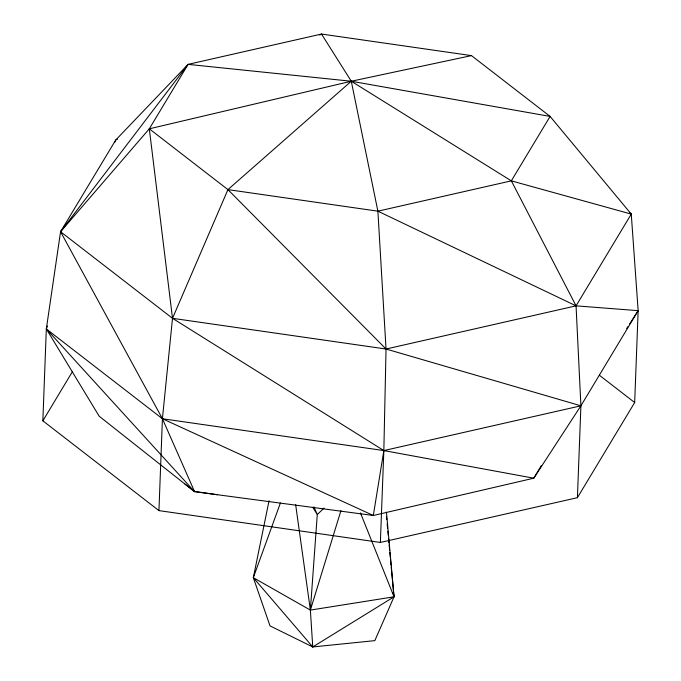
<?xml version="1.0" encoding="UTF-8"?>
<svg xmlns="http://www.w3.org/2000/svg" width="681" height="681" viewBox="0 0 681 681"><rect width="100%" height="100%" fill="white"/><g stroke="black" fill="none" stroke-linecap="round" stroke-linejoin="round"><path stroke-width="1.02" d="M380.373 542.451L383.846 450.575L386.033 349.021L377.887 211.178L351.277 81.235L321.526 34.05L188.084 64.372L115.761 139.98L60.558 231.727L46.325 328.949L42.852 420.824L158.945 510.614L380.373 542.451L577.42 497.683L634.675 402.531L638.148 310.655L631.261 214.089L550.103 116.417L471.482 55.612L321.526 34.05L319.644 35.02M158.945 510.614L162.418 418.738L172.506 318.316L149.309 128.811L188.084 64.372L351.277 81.235L550.103 116.417L511.337 180.857L377.887 211.178L227.931 189.616L149.309 128.811L60.558 231.727L162.418 418.738L194.604 491.691L373.316 515.491L533.776 478.198L580.902 405.808L638.148 310.655L576.058 305.846L386.033 349.021L172.506 318.316L60.558 231.727L188.084 64.372M577.42 497.683L580.902 405.808L576.058 305.846L511.337 180.857L351.277 81.235L149.309 128.811M471.482 55.612L351.277 81.235L227.931 189.616L172.506 318.316L383.846 450.575L373.316 515.491L162.418 418.738L46.325 328.949L47.423 325.969M386.459 512.189L394.027 596.803L374.831 640.642L312.758 646.95L270.025 625.899L253.315 577.667L269.063 500.671M340.926 510.682L310.374 610.091L312.758 646.95L394.027 596.803L391.243 567.179M312.758 646.95L253.315 577.667L280.41 502.987M115.029 141.963L115.761 139.98L117.651 139.001M42.852 420.824L72.288 371.886M629.593 212.795L631.261 214.089L576.058 305.846L377.887 211.178M541.369 465.583L533.776 478.198L383.846 450.575L162.418 418.738M626.716 328.489L627.865 326.701M629.576 324.028L638.148 310.655M324.088 508.052L317.278 514.53L310.374 610.091L394.027 596.803L360.479 512.929M383.846 450.575L580.902 405.808L386.033 349.021L227.931 189.616M217.248 494.712L194.494 491.435L185.002 484.097M511.337 180.857L631.261 214.089M253.315 577.667L310.374 610.091L295.656 504.732M599.34 375.197L634.675 402.531M312.749 507.328L317.278 514.53L313.924 506.885M393.184 592.64L393.814 595.764M386.467 516.402L386.765 519.577M387.166 523.808L387.557 528.039M387.855 531.214L388.255 535.445M388.553 538.62L388.953 542.851M389.149 544.97L389.651 550.257M389.847 552.368L390.349 557.662M390.545 559.773L391.047 565.068M194.604 491.691L99.162 416.193L46.325 328.949L194.604 491.691"/></g></svg>
